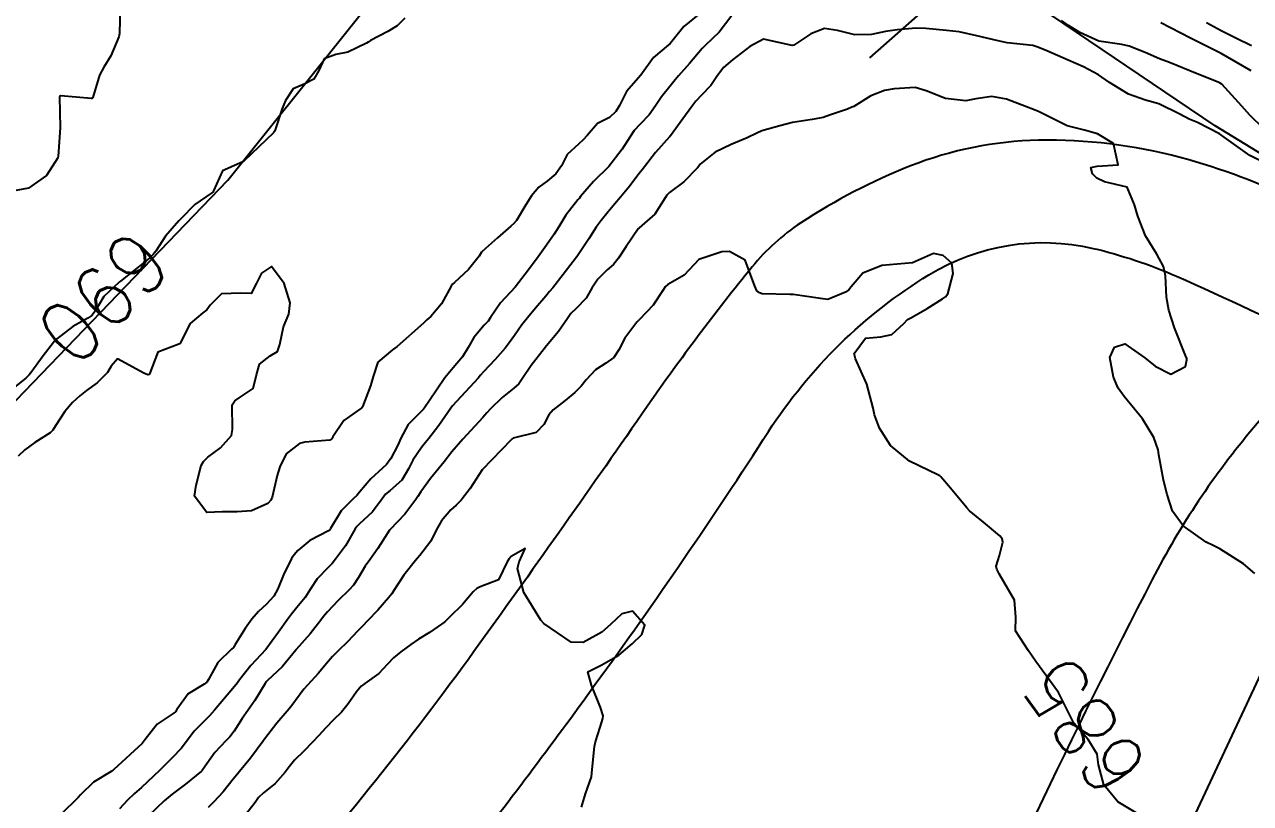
# Model space of a CAD drawing. Header units: metres. Extents: x 286371 to 293043, y 7462578 to 7466404.
# Drawn here: x 286857.3 to 286937.7, y 7465770.5 to 7465821.5 of the extents above; entities that cross this region are included whole.
import ezdxf
from ezdxf.enums import TextEntityAlignment as Align

# ---------------------------------------------------------------- set-up
doc = ezdxf.new("R2010")
doc.units = ezdxf.units.M
doc.header["$MEASUREMENT"] = 0
for name, color, linetype in [('Cotas', 45, 'Continuous'), ('Curvas de Nivel 1m', 11, 'Continuous'), ('Curvas de Nivel 5m', 15, 'Continuous'), ('Divisas', 45, 'Continuous'), ('Edificações', 30, 'Continuous'), ('Vias primárias', 230, 'Continuous')]:
    doc.layers.add(name, color=color, linetype=linetype)
doc.styles.add('Style-STANDARD', font='STANDARD.shx')

msp = doc.modelspace()

# ---------------------------------------------------------------- linework, layer by layer
at = {"layer": 'Curvas de Nivel 1m', "flags": 128}
for points, elevation in [([(286863.617, 7465822.677), (286863.569, 7465820.877), (286863.533, 7465820.678), (286863.003, 7465819.427), (286862.546, 7465818.692), (286862.267, 7465818.155), (286861.824, 7465816.703), (286861.769, 7465816.637), (286861.703, 7465816.631), (286860.737, 7465816.719), (286859.705, 7465816.807), (286859.648, 7465816.792), (286859.626, 7465816.736), (286859.674, 7465814.734), (286859.544, 7465812.838), (286859.519, 7465812.736), (286858.793, 7465811.58), (286857.614, 7465810.764), (286855.956, 7465810.442)], 691), ([(286901.502, 7465822.099), (286900.556, 7465821.339), (286899.768, 7465820.361), (286899.668, 7465820.224), (286899.537, 7465820.128), (286898.577, 7465819.317), (286897.734, 7465818.154), (286896.805, 7465817.081), (286896.334, 7465816.175), (286896.101, 7465815.775), (286895.692, 7465815.394), (286894.897, 7465814.985), (286894.22, 7465814.206), (286893.965, 7465813.915), (286893.666, 7465813.671), (286892.922, 7465812.959), (286892.532, 7465812.231), (286892.171, 7465811.701), (286891.629, 7465811.247), (286891.044, 7465810.831), (286890.574, 7465810.26), (286890.212, 7465809.659), (286889.59, 7465808.651), (286889.422, 7465808.442), (286889.23, 7465808.28), (286888.356, 7465807.509), (286887.562, 7465806.804), (286887.306, 7465806.56), (286887.134, 7465806.311), (286886.441, 7465805.421), (286885.528, 7465804.584), (286885.393, 7465804.47), (286885.306, 7465804.338), (286884.675, 7465803.172), (286883.982, 7465802.357), (286883.723, 7465802.128), (286883.485, 7465801.919), (286881.768, 7465800.398), (286881.459, 7465800.164), (286880.509, 7465799.353), (286880.19, 7465798.423), (286880.023, 7465797.818), (286879.504, 7465796.433), (286879.459, 7465796.368), (286879.392, 7465796.32), (286878.28, 7465795.552), (286877.548, 7465794.462), (286877.48, 7465794.345), (286877.361, 7465794.259), (286875.719, 7465794.129), (286875.357, 7465794.037), (286874.496, 7465793.358), (286874.078, 7465792.513), (286873.908, 7465791.933), (286873.573, 7465790.52), (286873.488, 7465790.335), (286873.298, 7465790.117), (286872.212, 7465789.619), (286871.289, 7465789.558), (286870.306, 7465789.552), (286869.288, 7465789.526), (286868.482, 7465790.597), (286868.598, 7465791.316), (286868.928, 7465792.591), (286869.068, 7465792.868), (286869.352, 7465793.144), (286870.182, 7465793.747), (286870.901, 7465794.562), (286870.982, 7465794.959), (286870.943, 7465796.561), (286871.13, 7465796.837), (286871.411, 7465797.026), (286872.321, 7465797.641), (286872.551, 7465798.538), (286872.749, 7465799.231), (286873.453, 7465799.769), (286873.919, 7465800.056), (286874.081, 7465800.515), (286874.313, 7465801.68), (286874.677, 7465802.507), (286874.762, 7465803.248), (286874.37, 7465804.512), (286873.54, 7465805.618), (286872.871, 7465805.198), (286872.556, 7465804.539), (286872.208, 7465803.85), (286871.514, 7465803.874), (286870.258, 7465803.828), (286869.502, 7465803.09), (286869.287, 7465802.798), (286869.023, 7465802.592), (286868.191, 7465801.897), (286867.551, 7465800.613), (286867.518, 7465800.559), (286867.463, 7465800.533), (286866.074, 7465800.016), (286865.564, 7465798.642), (286865.517, 7465798.559), (286865.432, 7465798.529), (286865.174, 7465798.648), (286863.448, 7465799.58), (286863.029, 7465799.092), (286862.772, 7465798.684), (286862.107, 7465798.011), (286861.416, 7465797.501), (286860.967, 7465797.155), (286860.489, 7465796.718), (286859.994, 7465796.126), (286859.381, 7465795.184), (286859.196, 7465794.918), (286859.023, 7465794.74), (286858.026, 7465794.093), (286857.357, 7465793.631), (286856.925, 7465793.196)], 689), ([(286903.714, 7465822.066), (286902.875, 7465820.981), (286901.955, 7465820.092), (286901.857, 7465819.999), (286901.761, 7465819.894), (286900.935, 7465818.918), (286900.213, 7465818.117), (286899.99, 7465817.861), (286899.725, 7465817.536), (286899.104, 7465816.743), (286898.7, 7465816.14), (286898.276, 7465815.565), (286897.686, 7465814.954), (286897.306, 7465814.533), (286897.057, 7465814.164), (286896.516, 7465813.317), (286895.644, 7465812.184), (286894.641, 7465811.187), (286893.793, 7465810.212), (286893.714, 7465810.11), (286893.609, 7465809.985), (286892.823, 7465808.992), (286892.358, 7465808.233), (286892.07, 7465807.741), (286891.56, 7465807.023), (286891.228, 7465806.572), (286891.007, 7465806.253), (286890.386, 7465805.413), (286889.514, 7465804.274), (286888.548, 7465803.244), (286887.891, 7465802.298), (286887.725, 7465802.056), (286887.476, 7465801.779), (286886.802, 7465800.977), (286886.425, 7465800.32), (286886.051, 7465799.719), (286885.434, 7465798.994), (286884.886, 7465798.345), (286883.878, 7465796.842), (286883.553, 7465796.372), (286883.486, 7465796.279), (286883.391, 7465796.186), (286882.482, 7465795.283), (286882.018, 7465794.395), (286881.821, 7465793.934), (286881.344, 7465793.056), (286881.077, 7465792.669), (286880.799, 7465792.412), (286880.035, 7465791.712), (286879.31, 7465790.856), (286879.123, 7465790.621), (286878.912, 7465790.44), (286878.107, 7465789.637), (286877.402, 7465788.463), (286877.354, 7465788.382), (286877.272, 7465788.309), (286876.052, 7465787.692), (286875.252, 7465787.019), (286875.01, 7465786.735), (286874.846, 7465786.5), (286874.308, 7465785.428), (286873.944, 7465784.513), (286873.678, 7465784.047), (286873.199, 7465783.508), (286872.679, 7465783.044), (286872.236, 7465782.539), (286871.797, 7465781.923), (286871.159, 7465780.868), (286871.035, 7465780.677), (286870.9, 7465780.558), (286870.021, 7465779.691), (286869.41, 7465778.58), (286869.297, 7465778.406), (286869.119, 7465778.269), (286868.075, 7465777.634), (286867.33, 7465776.611), (286867.235, 7465776.469), (286867.09, 7465776.347), (286866.046, 7465775.664), (286865.251, 7465774.642), (286865.06, 7465774.399), (286863.207, 7465772.682), (286863.114, 7465772.602), (286863.032, 7465772.547), (286861.865, 7465771.858), (286861.009, 7465771.024), (286860.87, 7465770.853), (286860.732, 7465770.719), (286859.85, 7465769.872)], 688), ([(286938.861, 7465812.311), (286937.654, 7465812.893), (286936.747, 7465813.558), (286935.675, 7465814.325), (286934.231, 7465815.051), (286933.689, 7465815.282), (286933.06, 7465815.614), (286931.704, 7465816.276), (286930.83, 7465816.524), (286929.713, 7465816.913), (286928.469, 7465817.683), (286927.731, 7465818.176), (286926.748, 7465818.7), (286925.745, 7465819.137), (286924.351, 7465819.745), (286923.758, 7465819.995), (286923.428, 7465820.091), (286921.762, 7465820.286), (286921.159, 7465820.398), (286919.768, 7465820.742), (286918.612, 7465820.991), (286917.773, 7465821.086), (286916.428, 7465821.211), (286915.774, 7465821.237), (286914.541, 7465821.125), (286913.771, 7465821.009), (286912.859, 7465820.832), (286911.771, 7465820.804), (286910.64, 7465821.088), (286909.783, 7465821.207), (286908.884, 7465820.872), (286907.766, 7465820.122), (286907.65, 7465820.112), (286905.772, 7465820.524), (286904.875, 7465820.042), (286903.751, 7465819.173), (286903.155, 7465818.661), (286902.715, 7465818.08), (286902.327, 7465817.483), (286901.715, 7465816.847), (286901.347, 7465816.463), (286901.074, 7465816.104), (286900.495, 7465815.309), (286899.675, 7465814.196), (286899.645, 7465814.155), (286899.617, 7465814.125), (286898.709, 7465813.083), (286897.971, 7465812.15), (286897.828, 7465811.964), (286897.635, 7465811.718), (286896.95, 7465810.831), (286896.404, 7465810.173), (286896.045, 7465809.738), (286895.594, 7465809.201), (286895.138, 7465808.636), (286894.818, 7465808.196), (286894.326, 7465807.439), (286893.545, 7465806.252), (286893.53, 7465806.229), (286892.652, 7465805.103), (286891.965, 7465804.238), (286891.762, 7465803.989), (286891.506, 7465803.683), (286890.844, 7465802.904), (286890.302, 7465802.262), (286889.944, 7465801.801), (286889.467, 7465801.112), (286889.116, 7465800.622), (286888.85, 7465800.283), (286888.197, 7465799.539), (286887.431, 7465798.738), (286887.232, 7465798.502), (286887.071, 7465798.31), (286885.396, 7465796.494), (286885.279, 7465796.346), (286884.51, 7465795.224), (286883.853, 7465794.367), (286883.631, 7465794.099), (286883.355, 7465793.764), (286882.786, 7465792.939), (286882.518, 7465792.387), (286882.078, 7465791.638), (286881.312, 7465790.961), (286881.006, 7465790.712), (286880.776, 7465790.412), (286880.162, 7465789.55), (286879.279, 7465788.748), (286879.115, 7465788.598), (286879.01, 7465788.438), (286878.375, 7465787.33), (286877.731, 7465786.457), (286877.512, 7465786.188), (286877.236, 7465785.914), (286876.518, 7465785.182), (286876.073, 7465784.482), (286875.734, 7465783.959), (286875.196, 7465783.301), (286874.833, 7465782.856), (286874.578, 7465782.504), (286873.995, 7465781.689), (286873.154, 7465780.55), (286872.176, 7465779.501), (286871.443, 7465778.55), (286871.309, 7465778.364), (286871.117, 7465778.117), (286870.396, 7465777.274), (286869.8, 7465776.574), (286869.473, 7465776.194), (286869.083, 7465775.818), (286868.466, 7465775.201), (286868.016, 7465774.6), (286867.608, 7465774.054), (286867.047, 7465773.481), (286866.185, 7465772.631), (286865.017, 7465771.518), (286864.558, 7465771.114), (286864.101, 7465770.668), (286863.56, 7465770.111)], 687), ([(286938.515, 7465814.699), (286937.693, 7465815.5), (286937.648, 7465815.545), (286937.137, 7465816.119), (286935.815, 7465817.573), (286935.725, 7465817.637), (286935.617, 7465817.685), (286933.736, 7465818.433), (286932.391, 7465818.978), (286931.748, 7465819.237), (286930.79, 7465819.649), (286929.76, 7465820.047), (286929.271, 7465820.162), (286927.764, 7465820.39), (286926.525, 7465820.961), (286925.779, 7465821.408), (286925.306, 7465821.732)], 688), ([(286937.737, 7465818.439), (286935.779, 7465819.574), (286935.754, 7465819.589), (286935.729, 7465819.6), (286933.769, 7465820.577), (286931.822, 7465821.596)], 689), ([(286937.976, 7465785.533), (286937.243, 7465786.157), (286935.687, 7465787.139), (286935.261, 7465787.353), (286934.804, 7465787.581), (286933.28, 7465788.642), (286932.587, 7465789.615), (286932.24, 7465790.69), (286931.99, 7465791.624), (286931.685, 7465793.293), (286931.644, 7465793.63), (286931.366, 7465794.433), (286930.624, 7465795.646), (286929.413, 7465797.118), (286929.035, 7465797.67), (286928.722, 7465798.388), (286928.481, 7465799.679), (286928.785, 7465800.354), (286929.467, 7465800.56), (286930.779, 7465799.645), (286931.443, 7465799.099), (286932.483, 7465798.569), (286933.436, 7465799.072), (286933.537, 7465799.509), (286933.522, 7465799.603), (286933.448, 7465799.808), (286932.721, 7465801.616), (286932.352, 7465802.771), (286932.204, 7465803.624), (286932.138, 7465805.023), (286932.001, 7465805.628), (286931.556, 7465806.426), (286930.814, 7465807.646), (286930.32, 7465808.927), (286930.106, 7465809.657), (286929.621, 7465810.821), (286928.143, 7465811.17), (286927.63, 7465811.406), (286927.342, 7465811.699), (286927.229, 7465812.112), (286927.642, 7465812.198), (286929.023, 7465812.294), (286928.715, 7465813.679), (286927.674, 7465814.326), (286926.832, 7465814.552), (286925.681, 7465814.83), (286923.844, 7465815.752), (286923.695, 7465815.828), (286923.579, 7465815.873), (286921.706, 7465816.584), (286920.743, 7465816.765), (286919.706, 7465816.617), (286919.052, 7465816.476), (286917.706, 7465816.621), (286916.442, 7465817.135), (286915.716, 7465817.344), (286914.351, 7465817.259), (286913.713, 7465817.152), (286912.82, 7465816.805), (286911.697, 7465816.114), (286911.58, 7465816.052), (286911.292, 7465815.94), (286910.113, 7465815.533), (286909.686, 7465815.396), (286908.969, 7465815.264), (286907.68, 7465815.067), (286906.854, 7465814.839), (286905.671, 7465814.502), (286905.342, 7465814.369), (286904.715, 7465814.049), (286903.657, 7465813.607), (286902.61, 7465813.126), (286901.639, 7465812.34), (286901.536, 7465812.196), (286901.464, 7465812.097), (286900.554, 7465811.176), (286899.609, 7465810.476), (286899.435, 7465810.3), (286899.328, 7465810.129), (286898.669, 7465809.057), (286897.641, 7465808.153), (286897.6, 7465808.127), (286897.573, 7465808.093), (286896.785, 7465806.936), (286896.287, 7465806.173), (286895.959, 7465805.757), (286895.532, 7465805.409), (286894.911, 7465804.806), (286894.523, 7465804.199), (286894.153, 7465803.557), (286893.494, 7465802.888), (286893.157, 7465802.551), (286892.923, 7465802.223), (286892.34, 7465801.363), (286891.455, 7465800.312), (286891.425, 7465800.275), (286891.402, 7465800.245), (286890.558, 7465799.136), (286889.973, 7465798.266), (286889.74, 7465797.949), (286889.415, 7465797.665), (286888.648, 7465797.043), (286887.881, 7465796.297), (286887.651, 7465796.04), (286887.386, 7465795.739), (286886.069, 7465794.33), (286885.351, 7465793.481), (286884.856, 7465792.837), (286884.453, 7465792.358), (286883.946, 7465791.743), (286883.311, 7465790.863), (286883.114, 7465790.571), (286882.982, 7465790.379), (286882.267, 7465789.412), (286881.311, 7465788.404), (286881.292, 7465788.386), (286881.273, 7465788.356), (286880.504, 7465787.167), (286879.97, 7465786.424), (286879.671, 7465785.994), (286879.226, 7465785.251), (286878.906, 7465784.752), (286878.63, 7465784.443), (286877.903, 7465783.755), (286877.192, 7465783.017), (286876.946, 7465782.709), (286876.767, 7465782.471), (286876.07, 7465781.581), (286875.155, 7465780.544), (286875.131, 7465780.518), (286875.117, 7465780.495), (286874.232, 7465779.414), (286873.277, 7465778.522), (286873.202, 7465778.444), (286873.121, 7465778.321), (286872.442, 7465777.196), (286871.981, 7465776.541), (286871.613, 7465776.02), (286871.074, 7465775.189), (286870.799, 7465774.827), (286870.537, 7465774.562), (286869.822, 7465773.803), (286869.036, 7465772.696), (286868.989, 7465772.631), (286868.946, 7465772.586), (286867.899, 7465771.723), (286867.011, 7465771.071), (286866.486, 7465770.625), (286864.982, 7465769.199)], 686), ([(286893.862, 7465770.211), (286894.116, 7465771.099), (286894.506, 7465772.202), (286894.557, 7465772.678), (286894.711, 7465774.2), (286894.776, 7465774.491), (286895.083, 7465775.45), (286895.26, 7465776.023), (286895.262, 7465776.192), (286895.102, 7465776.757), (286894.516, 7465778.204), (286894.261, 7465779.084), (286895.144, 7465779.524), (286896.304, 7465780.171), (286897.166, 7465780.923), (286897.796, 7465781.524), (286897.998, 7465782.142), (286897.198, 7465783.065), (286896.489, 7465782.87), (286895.754, 7465782.176), (286895.176, 7465781.676), (286893.965, 7465781.008), (286893.166, 7465781.032), (286891.391, 7465782.251), (286891.187, 7465782.475), (286890.07, 7465784.272), (286889.66, 7465785.856), (286889.773, 7465786.277), (286890.151, 7465787.16), (286889.249, 7465786.628), (286889.078, 7465786.455), (286888.978, 7465786.288), (286888.41, 7465785.113), (286887.219, 7465784.653), (286886.99, 7465784.546), (286886.748, 7465784.321), (286886.047, 7465783.486), (286885.189, 7465782.663), (286885.035, 7465782.498), (286884.887, 7465782.349), (286883.878, 7465781.659), (286883.167, 7465781.225), (286882.666, 7465780.877), (286882.015, 7465780.392), (286881.539, 7465780.007), (286881.142, 7465779.577), (286880.561, 7465778.984), (286879.81, 7465778.424), (286879.412, 7465778.138), (286879.114, 7465777.773), (286878.559, 7465776.986), (286878.115, 7465776.449), (286877.606, 7465775.937), (286877.078, 7465775.385), (286876.633, 7465774.908), (286876.227, 7465774.477), (286875.65, 7465773.89), (286875.046, 7465773.287), (286874.683, 7465772.856), (286874.424, 7465772.504), (286873.774, 7465771.762), (286873.014, 7465771.162), (286872.687, 7465770.851), (286872.465, 7465770.533), (286871.824, 7465769.71)], 684)]:
    msp.add_lwpolyline(points, dxfattribs=dict(at, elevation=elevation))
at = {"layer": 'Curvas de Nivel 5m', "flags": 128}
for points, elevation in [([(286882.276, 7465821.898), (286881.779, 7465821.398), (286881.149, 7465821.028), (286880.024, 7465820.421), (286879.866, 7465820.32), (286879.762, 7465820.261), (286878.529, 7465819.666), (286877.75, 7465819.501), (286876.974, 7465819.238), (286876.632, 7465818.471), (286876.308, 7465817.893), (286875.721, 7465817.596), (286874.942, 7465817.27), (286874.451, 7465816.503), (286874.233, 7465815.969), (286873.752, 7465814.513), (286873.672, 7465814.392), (286871.736, 7465812.553), (286871.691, 7465812.506), (286871.643, 7465812.478), (286870.312, 7465811.896), (286869.728, 7465810.583), (286869.691, 7465810.505), (286869.612, 7465810.447), (286868.507, 7465809.694), (286867.586, 7465808.757), (286867.521, 7465808.679), (286867.466, 7465808.616), (286866.594, 7465807.604), (286865.948, 7465806.639), (286865.784, 7465806.408), (286865.547, 7465806.199), (286864.688, 7465805.506), (286863.63, 7465804.673), (286863.571, 7465804.627), (286863.523, 7465804.588), (286862.544, 7465803.653), (286861.98, 7465802.697), (286861.764, 7465802.427), (286861.487, 7465802.243), (286860.5, 7465801.698), (286859.466, 7465800.889), (286859.388, 7465800.813), (286859.312, 7465800.737), (286858.504, 7465799.693), (286857.82, 7465798.759), (286857.654, 7465798.538), (286857.427, 7465798.322), (286856.566, 7465797.628)], 690), ([(286937.762, 7465820.083), (286936.748, 7465820.581), (286935.776, 7465821.053), (286934.82, 7465821.589)], 690), ([(286930.539, 7465769.651), (286929.008, 7465770.574), (286928.093, 7465771.688), (286927.742, 7465772.996), (286927.646, 7465773.696), (286927.068, 7465774.657), (286926.123, 7465775.719), (286925.114, 7465777.734), (286923.633, 7465779.757), (286923.154, 7465780.455), (286922.294, 7465781.778), (286922.312, 7465782.653), (286922.229, 7465783.779), (286921.23, 7465785.502), (286921.067, 7465785.797), (286921.027, 7465786.008), (286921.248, 7465786.697), (286921.469, 7465787.583), (286921.418, 7465787.792), (286921.267, 7465787.994), (286920.21, 7465788.881), (286919.291, 7465789.631), (286919.115, 7465789.827), (286918.044, 7465791.119), (286917.414, 7465791.853), (286917.335, 7465791.922), (286917.214, 7465791.978), (286915.349, 7465792.881), (286914.115, 7465793.903), (286913.381, 7465795.04), (286913.065, 7465795.919), (286912.979, 7465796.342), (286912.56, 7465797.927), (286911.804, 7465799.584), (286911.722, 7465799.94), (286912.474, 7465800.925), (286913.471, 7465801.02), (286914.202, 7465801.175), (286914.986, 7465801.892), (286915.224, 7465802.152), (286915.49, 7465802.288), (286916.517, 7465802.882), (286917.509, 7465803.519), (286917.707, 7465803.645), (286917.854, 7465803.839), (286918.206, 7465805.162), (286918.132, 7465805.836), (286917.551, 7465806.338), (286916.932, 7465806.475), (286915.544, 7465805.874), (286913.541, 7465805.685), (286912.282, 7465805.184), (286911.519, 7465804.297), (286911.366, 7465804.097), (286911.158, 7465803.95), (286910.004, 7465803.469), (286909.507, 7465803.524), (286907.719, 7465803.794), (286907.511, 7465803.797), (286905.695, 7465803.848), (286905.512, 7465803.914), (286905.341, 7465804.037), (286905.218, 7465804.34), (286904.575, 7465806.049), (286903.552, 7465806.602), (286903.039, 7465806.584), (286901.544, 7465806.094), (286900.573, 7465805.064), (286899.519, 7465804.458), (286899.34, 7465804.304), (286899.227, 7465804.129), (286898.542, 7465803.095), (286897.661, 7465802.152), (286897.569, 7465802.067), (286897.481, 7465801.976), (286896.688, 7465800.944), (286896.289, 7465800.172), (286895.962, 7465799.661), (286895.441, 7465799.288), (286894.761, 7465798.867), (286894.153, 7465798.204), (286893.833, 7465797.793), (286893.411, 7465797.375), (286892.772, 7465796.856), (286891.987, 7465796.236), (286891.71, 7465795.919), (286891.38, 7465795.281), (286890.874, 7465794.749), (286889.366, 7465794.392), (286889.297, 7465794.343), (286889.234, 7465794.276), (286887.334, 7465792.314), (286886.544, 7465791.098), (286885.953, 7465790.335), (286885.642, 7465789.996), (286885.294, 7465789.692), (286884.665, 7465788.972), (286884.335, 7465788.359), (286883.977, 7465787.65), (286883.249, 7465786.697), (286883.1, 7465786.523), (286882.979, 7465786.378), (286882.206, 7465785.414), (286881.549, 7465784.399), (286881.418, 7465784.194), (286881.207, 7465783.926), (286880.496, 7465783.113), (286879.831, 7465782.425), (286879.508, 7465782.101), (286879.174, 7465781.737), (286878.541, 7465781.067), (286877.907, 7465780.453), (286877.527, 7465780.08), (286877.142, 7465779.628), (286876.615, 7465778.989), (286876.132, 7465778.479), (286875.653, 7465777.949), (286875.105, 7465777.206), (286874.806, 7465776.791), (286874.569, 7465776.502), (286873.877, 7465775.718), (286873.066, 7465774.674), (286873.008, 7465774.582), (286872.968, 7465774.526), (286872.164, 7465773.421), (286871.436, 7465772.548), (286871.249, 7465772.333), (286871.027, 7465772.052), (286870.353, 7465771.225), (286869.76, 7465770.573), (286869.375, 7465770.202)], 685)]:
    msp.add_lwpolyline(points, dxfattribs=dict(at, elevation=elevation))
at = {"layer": 'Divisas'}
msp.add_lwpolyline([(287204.575, 7465647.334), (287191.436, 7465655.657), (287175.664, 7465666.379), (287153.689, 7465680.927), (287132.932, 7465694.805), (287127.989, 7465698.229), (287121.663, 7465703.515), (287105.474, 7465714.164), (287085.872, 7465725.548), (287059.204, 7465741.131), (287034.001, 7465756.042), (287011.354, 7465769.313), (286980.182, 7465787.748), (286958.023, 7465801.026), (286935.376, 7465814.848), (286919.694, 7465825.453), (286912.721, 7465819.283)], dxfattribs=at)
at = {"layer": 'Edificações', "elevation": 690.101}
msp.add_lwpolyline([(286814.227, 7465762.602), (286829.691, 7465773.685), (286853.454, 7465793.424), (286870.673, 7465811.274), (286886.172, 7465830.675), (286895.238, 7465845.055), (286852.932, 7465871.863), (286843.498, 7465858.375), (286825.894, 7465837.582), (286812.284, 7465824.596), (286802.836, 7465816.831)], dxfattribs=at)
at = {"layer": 'Vias primárias'}
msp.add_lwpolyline([(287016.157, 7465765.461), (286999.078, 7465775.672), (286976.092, 7465788.999), (286962.491, 7465797.24, -0.028093), (286952.137, 7465803.366, 0.033842), (286940.93, 7465809.824, 0.04816), (286933.088, 7465812.765, 0.070895), (286923.805, 7465813.895, 0.088975), (286915.416, 7465812.212, 0.051662), (286908.22, 7465808.477, 0.076638), (286905.035, 7465805.599, 0.018946), (286898.152, 7465796.451, -0.004154), (286887.194, 7465780.952, -0.02416), (286873.951, 7465764.308, -0.00482)], format="xyb", dxfattribs=at)
at = {"layer": 'Vias primárias', "elevation": 688.408}
msp.add_lwpolyline([(286827.549, 7465663.102), (286832.966, 7465709.032, -0.153151), (286836.994, 7465718.02, -0.055386), (286842.264, 7465722.783, 0.031575), (286847.743, 7465727.28, -0.011435), (286855.283, 7465733.996, 0.025781), (286864.377, 7465742.574, -0.002926), (286870.631, 7465749.039, 0.028135), (286885.975, 7465766.59, 0.008606), (286894.758, 7465778.265, 0.013389), (286906.104, 7465794.816, -0.112188), (286916.623, 7465805.08, -0.197388), (286927.381, 7465806.816, -0.046004), (286932.854, 7465804.991, -0.014548), (286942.461, 7465800.436), (286937.909, 7465795.064, 0.056477), (286931.256, 7465785.127, 0.031498), (286903.774, 7465722.617, -0.016777), (286895.965, 7465703.335, -0.009821), (286884.427, 7465678.697, 0.006238), (286876.536, 7465662.156, 0.002499), (286865.374, 7465637.668, 17.751478)], format="xyb", dxfattribs=at)
at = {"layer": 'Vias primárias'}
msp.add_lwpolyline([(286970.417, 7465784.634), (287010.902, 7465760.705, -0.016529), (287014.984, 7465758.106, -0.394202), (287016.42, 7465751.684), (287002.348, 7465726.523), (286989.192, 7465703.424), (286968.852, 7465666.941), (286966.305, 7465662.123, -0.066675), (286964.612, 7465659.749, -0.351307), (286958.598, 7465658.886), (286929.438, 7465675.41), (286909.966, 7465686.638, -0.102912), (286903.592, 7465692.32, -0.213468), (286902.224, 7465698.529), (286919.004, 7465737.543), (286943.19, 7465789.191, -0.131183), (286945.903, 7465792.419, -0.294667), (286956.524, 7465792.823)], format="xyb", close=True, dxfattribs=at)

# ---------------------------------------------------------------- texts
at = {"layer": 'Cotas', "style": 'Style-STANDARD'}
for s, rotation, p in [('690', 225.51282, (286862.536, 7465803.615, 690)), ('685', 125.97181, (286926.854, 7465775.499, 685))]:
    msp.add_text(s, height=4, rotation=rotation, dxfattribs=at).set_placement(p, align=Align.MIDDLE_CENTER)

doc.saveas('drawing.dxf')
